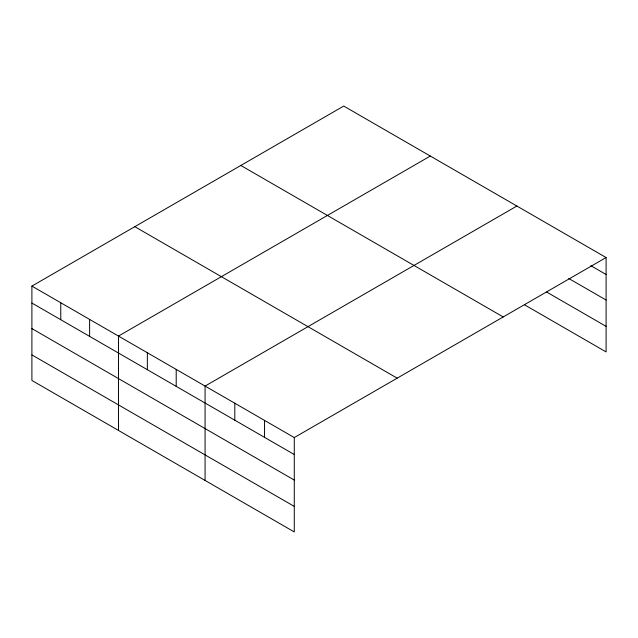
<?xml version="1.0" encoding="UTF-8"?>
<svg xmlns="http://www.w3.org/2000/svg" width="638" height="638" viewBox="0 0 638 638"><rect width="100%" height="100%" fill="white"/><g stroke="black" fill="none" stroke-linecap="round" stroke-linejoin="round"><path stroke-width="0.96" d="M606.1 257.545L343.722 106.06L31.9 286.087L31.9 380.455L294.277 531.94L294.277 437.572L606.1 257.545L606.1 351.913L524.54 304.82M430.307 156.047L118.485 336.074L118.485 430.451M516.892 206.034L205.069 386.07L205.069 480.438M590.804 265.671L606.1 274.5M568.721 278.463L606.1 300.043M546.63 292.029L606.1 326.369M240.821 165.465L503.199 316.95M134.801 226.681L397.179 378.159M31.9 286.087L294.277 437.572M31.9 303.05L294.277 454.527M31.9 328.594L294.277 480.071M31.9 354.911L294.277 506.397M264.539 420.402L264.539 437.357M234.808 403.232L234.808 420.195M176.208 369.402L176.208 386.365M147.346 352.742L147.346 369.697M89.623 319.415L89.623 336.37M60.762 302.755L60.762 319.71"/></g></svg>
